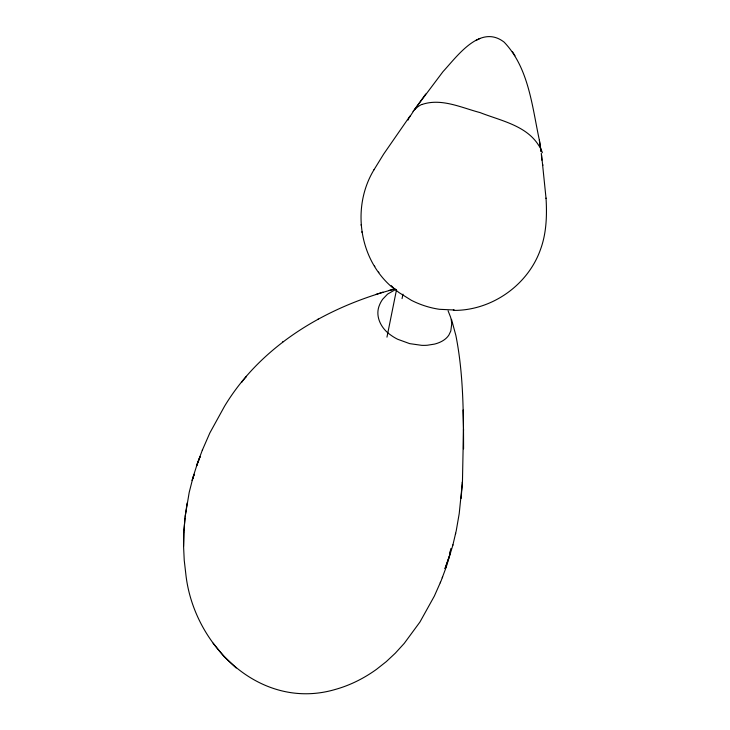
<?xml version="1.0" encoding="UTF-8"?>
<svg xmlns="http://www.w3.org/2000/svg" width="730" height="730" viewBox="0 0 730 730"><rect width="100%" height="100%" fill="white"/><g stroke="black" fill="none" stroke-linecap="round" stroke-linejoin="round"><path stroke-width="1.09" d="M451.487 319.293L455.858 335.408C463.276 372.72 463.504 410.963 463.513 448.868L463.495 429.313L462.455 481.764L459.216 513.582L456.25 530.673L452.819 545.301L446.222 567.082M546.031 198.095C547.053 215.259 546.533 233.034 540.538 249.35C527.982 285.193 491.701 310.624 453.713 310.405M446.395 566.608L441.029 581.007L434.341 596.109L419.942 622.024L404.238 643.385L395.277 653.213L386.316 661.599L376.543 669.31C364.407 678.051 350.929 684.932 336.53 689.093L335.937 689.257C260.929 711.841 193.368 645.895 185.785 573.689L184.234 560.302L183.586 546.542L183.841 532.079L185.091 517.023L187.154 502.952M183.586 546.542L183.85 532.462M541.833 160.162L541.286 153.2M183.841 532.079L185.018 517.871M461.077 498.508L462.455 481.764L462.373 482.776M185.174 516.438L189.207 492.367L193.304 476.316L197.83 462.19M450.885 548.531L449.424 555.995L445.045 568.588M450.437 550.712L449.424 555.995L445.063 568.515M386.964 337.151L396.499 289.792M402.048 298.616L402.987 294.163M452.819 545.301L452.938 544.808M455.438 534.25L455.675 533.265M408.061 120.076L408.481 119.008M442.28 577.768L442.626 576.819M202.32 450.2L209.857 432.926L224.575 406.199C261.55 344.852 327.067 306.81 394.948 288.989M197.684 462.601L202.584 449.479M440.272 582.795L440.5 582.266M408.754 118.415L413.189 111.626M374.171 169.479C351.075 207.11 358.968 260.4 393.643 288.523M373.997 169.771L383.679 154.057L409.986 116.061M414.914 109.044L443.01 71.622C457.208 56.31 480.221 23.615 504.12 42.13C528.903 67.99 532.143 106.735 539.361 140.096L541.085 151.429L539.361 140.096M414.202 110.029L425.709 94.033M241.831 381.945L241.466 382.374L246.457 376.342L246.065 376.799M282.519 342.051L283.003 341.704M317.696 319.411L318.307 319.046M475.714 40.542L479.966 38.471M421.894 104.527C441.212 97.802 461.387 107.693 480.048 112.584C500.397 120.605 525.938 125.295 538.494 145.069A73.867 46.51 -27.7 0 1 542.381 152.707M395.797 289.399L387.612 294.071L382.812 299.081A82.654 45.47 20.6 0 0 379.627 304.738C374.563 315.944 381.106 328.527 390.587 334.951A29.793 16.389 20.6 0 0 397.658 339.258L409.667 343.629L421.703 345.336A42.103 23.159 20.6 0 0 427.305 345.244L434.459 344.113A49.038 26.983 20.6 0 0 448.913 335.006L450.793 331.009L451.688 324.229A71.713 39.456 20.6 0 0 450.547 317.048L448.074 310.788M382.949 292.137L375.95 294.427M394.912 288.998L389.09 290.449M453.348 309.967L439.469 309.301A54.878 32.33 20.8 0 1 411.346 300.295L398.972 292.557A54.175 31.91 20.8 0 1 391.289 285.658M236.173 667.986L223.991 656.535L213.105 643.194M374.463 266.03L374.828 266.569M378.496 272.025L378.879 272.591M512.378 51.593L514.979 55.754M541.614 155.207L546.058 198.533M361.085 224.685L361.158 225.278M361.907 231.738L361.998 232.45M542.837 164.715L542.901 165.299M463.112 409.995L463.513 430.463M413.043 111.398A67.343 39.529 68.3 0 1 421.84 104.408M454.233 309.876A54.175 31.91 20.8 0 1 453.321 309.931M192.857 478.077L192.136 480.431L194.235 474.29L192.857 478.077M197.666 462.875L196.452 466.141L200.075 456.697L197.666 462.875"/></g></svg>
